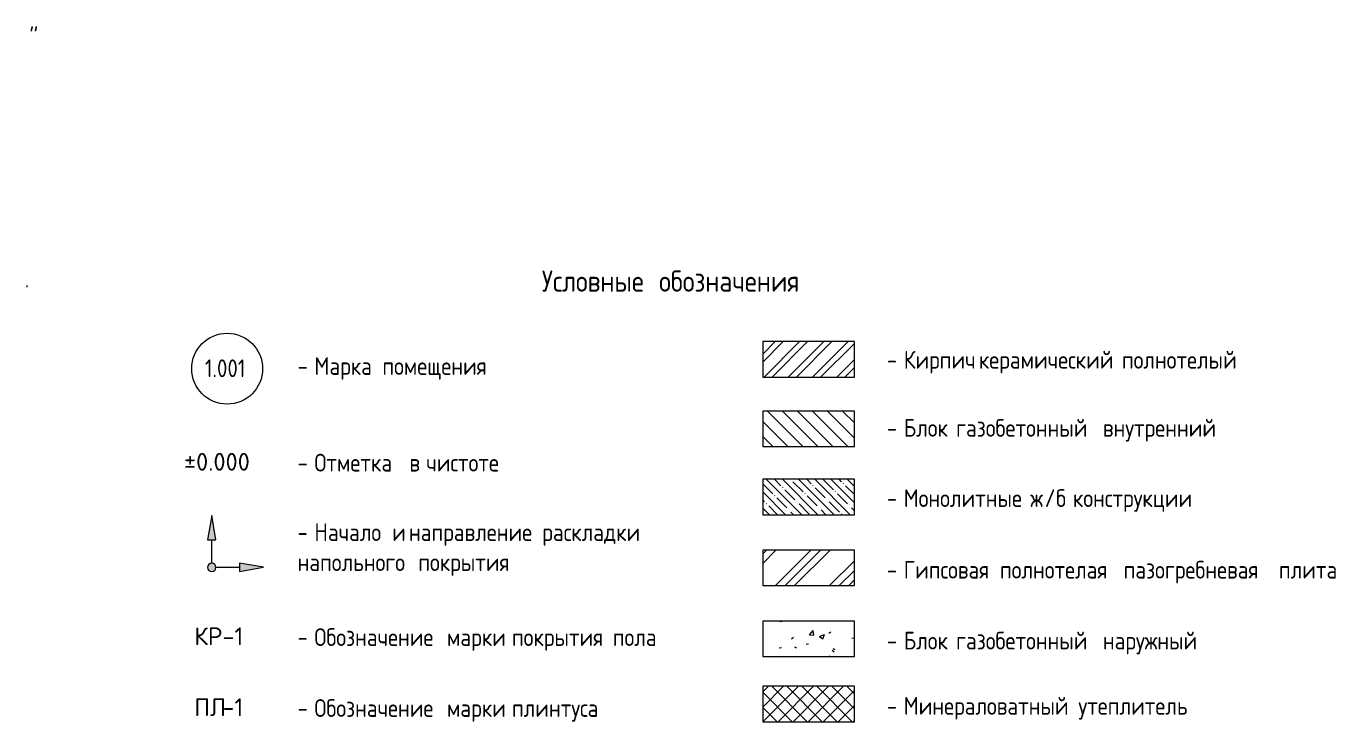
# Model space of a CAD drawing. Header units: millimetres. Extents: x -4370 to 196781, y -4577 to 61202.
# Drawn here: x 178304 to 196781, y 749 to 10557 of the extents above; entities that cross this region are included whole.
import ezdxf

# ---------------------------------------------------------------- set-up
doc = ezdxf.new("R2010")
doc.units = ezdxf.units.MM
for name, color, linetype, lineweight in [('A-DETL-____-THIN', 151, 'Continuous', 9), ('A-DETL-GENF-OTLN', 92, 'Continuous', 9), ('G-____-____-TEXT', 231, 'Continuous', 9)]:
    doc.layers.add(name, color=color, linetype=linetype, lineweight=lineweight)
doc.styles.add('GOST Common_1', font='GOST_Common.ttf', dxfattribs={"width": 0.9, "height": 250})
doc.styles.add('GOST Common_2', font='GOST_Common.ttf', dxfattribs={"width": 0.9, "height": 300})
doc.styles.add('ISOCPEUR_1', font='isocpeur.ttf', dxfattribs={"height": 250})

# ---------------------------------------------------------------- blocks, each defined once
blk = doc.blocks.new('Направление раскладки - Направление раскладки_черная-2946639-АИ_Легенда для планов полов')
at = {"layer": 'A-DETL-GENF-OTLN'}
h = blk.add_hatch(color=256, dxfattribs=at)
h.paths.add_polyline_path([(-13817, 2866), (-13802, 2868), (-13787, 2874), (-13775, 2884), (-13765, 2896), (-13759, 2910), (-13757, 2926), (-13759, 2942), (-13765, 2956), (-13775, 2968), (-13787, 2978), (-13802, 2984), (-13817, 2986), (-13833, 2984), (-13847, 2978), (-13860, 2968), (-13869, 2956), (-13875, 2942), (-13877, 2926), (-13875, 2910), (-13869, 2896), (-13860, 2884), (-13847, 2874), (-13833, 2868)])
h.paths.add_polyline_path([(-13877, 3316), (-13757, 3316), (-13817, 3656)])
blk.add_hatch(color=256, dxfattribs=at).paths.add_polyline_path([(-13427, 2867), (-13087, 2927), (-13427, 2987), (-13427, 2927)])
for p, q in [((-13817, 3656), (-13877, 3316)), ((-13757, 3316), (-13817, 3656)), ((-13877, 3316), (-13817, 3316)), ((-13817, 2986), (-13817, 3316)), ((-13817, 3316), (-13757, 3316)), ((-13427, 2987), (-13427, 2927)), ((-13087, 2927), (-13427, 2987)), ((-13427, 2926), (-13757, 2926)), ((-13427, 2927), (-13427, 2867)), ((-13427, 2867), (-13087, 2927))]:
    blk.add_line(p, q, dxfattribs=at)
for start, end in [(90, 270), (270, 90)]:
    blk.add_arc((-13817, 2926), 60, start, end, dxfattribs=at)

msp = doc.modelspace()

# ---------------------------------------------------------------- hatches: boundary and pattern name
at = {"layer": 'A-DETL-GENF-OTLN'}
h = msp.add_hatch(dxfattribs=at)
h.set_pattern_fill('FP_324', style=0, pattern_type=2)
h.set_pattern_definition([(45, (194738.95, 0), (-171.074, 171.074), []), (45, (194853, 0), (-171.074, 171.074), [])])
h.paths.add_polyline_path([(189989.085556, 5608.67085), (189989.085556, 6108.67085), (188695.595691, 6108.67085), (188695.595691, 5608.67085)])
h = msp.add_hatch(dxfattribs=at)
h.set_pattern_fill('FP_325', style=0, pattern_type=2)
h.set_pattern_definition([(135, (194738.95, 0), (-106.066, -106.066), [])])
h.paths.add_polyline_path([(189989.085556, 4628.67085), (189989.085556, 5128.67085), (188695.595691, 5128.67085), (188695.595691, 4628.67085)])
h = msp.add_hatch(dxfattribs=at)
h.set_pattern_fill('FP_328', style=0, pattern_type=2)
h.set_pattern_definition([(135, (194738.95, 0), (-114.0493, -114.0493), []), (135, (194853, 0), (-114.0493, -114.0493), [201.613, -40.323, 3.353, -36.97])])
h.paths.add_polyline_path([(189989.085556, 3668.67085), (189989.085556, 4168.67085), (188695.51499, 4168.67085), (188695.51499, 3668.67085)])
h = msp.add_hatch(dxfattribs=at)
h.set_pattern_fill('FP_323', style=0, pattern_type=2)
h.set_pattern_definition([(45, (194738.95, 0), (-381.66, 381.66), []), (45, (194873.9, 0), (0, 763.32), []), (45, (194604, 0), (0, 763.32), [])])
h.paths.add_polyline_path([(189989.085556, 2668.67085), (189989.085556, 3168.67085), (188695.51499, 3168.67085), (188695.51499, 2668.67085)])
h = msp.add_hatch(dxfattribs=at)
h.set_pattern_fill('FP_326', style=0, pattern_type=2)
h.set_pattern_definition([(50, (194738.95, 0), (728.737, -63.756), [76.2, -838.2]), (355, (194738.95, 0), (-140.97, 764.23), [60.96, -670.56]), (100.451, (194799.7, -5.3), (587.77, 700.47), [64.76, -712.36]), (46.184, (194738.95, 203.2), (1084.32, -168.17), [114.3, -1257.3]), (96.636, (194829.3, 189.2), (949.61, 989.71), [97.14, -1068.54]), (351.184, (194739, 203.2), (949.62, 989.7), [91.44, -1005.84]), (21, (194840.55, 152.4), (606.46, -409.06), [76.2, -838.2]), (326, (194840.55, 152.4), (247.21, 736.75), [60.96, -670.56]), (71.451, (194891.1, 118.3), (853.67, 327.685), [64.76, -712.36]), (37.5, (194738.95, 0), (12.355, 338.22), [33.528, -628.904, 33.528, -647.192, -673.1]), (37.5, (194738.95, 0), (12.355, 338.22), [-1343.15, 33.53, -639.57]), (7.5, (194738.95, 0), (267.279, 400.722), [33.528, -354.584, 33.528, -613.664, -256.54]), (7.5, (194738.95, 0), (267.279, 400.722), [-1035.304, 33.53, -223.01]), (327.5, (194512.38, 0), (542.363, -22.915), [33.528, -220.472, 33.528, -758.952, -1051.56]), (327.5, (194512.38, 0), (542.363, -22.915), [-1046.48, 33.53, -1018.03]), (317.5, (194410.8, 0), (592.517, 101.707), [33.528, -296.672, 33.528, -492.76, -746.76]), (317.5, (194410.8, 0), (592.517, 101.707), [-856.49, 33.53, -713.23])])
h.paths.add_polyline_path([(189989.085556, 1668.67085), (189989.085556, 2168.67085), (188695.51499, 2168.67085), (188695.51499, 1668.67085)])
h = msp.add_hatch(dxfattribs=at)
h.set_pattern_fill('FP_327', style=0, pattern_type=2)
h.set_pattern_definition([(45, (194738.95, 0), (-106.066, 106.066), []), (135, (194738.95, 0), (-106.066, -106.066), [])])
h.paths.add_polyline_path([(189989.085556, 748.67085), (189989.085556, 1248.67085), (188695.51499, 1248.67085), (188695.51499, 748.67085)])

# ---------------------------------------------------------------- linework, layer by layer
at = {"layer": 'A-DETL-____-THIN'}
for p, q in [((189989.085556, 6108.67085), (188695.595691, 6108.67085)), ((188695.595691, 6108.67085), (188695.595691, 5608.67085)), ((189989.085556, 5608.67085), (189989.085556, 6108.67085)), ((188695.595691, 5608.67085), (189989.085556, 5608.67085)), ((189989.085556, 5128.67085), (188695.595691, 5128.67085)), ((188695.595691, 5128.67085), (188695.595691, 4628.67085)), ((189989.085556, 4628.67085), (189989.085556, 5128.67085)), ((188695.595691, 4628.67085), (189989.085556, 4628.67085)), ((189989.085556, 4168.67085), (188695.51499, 4168.67085)), ((188695.51499, 4168.67085), (188695.51499, 3668.67085)), ((189989.085556, 3668.67085), (189989.085556, 4168.67085)), ((188695.51499, 3668.67085), (189989.085556, 3668.67085)), ((189989.085556, 3168.67085), (188695.51499, 3168.67085)), ((188695.51499, 3168.67085), (188695.51499, 2668.67085)), ((189989.085556, 2668.67085), (189989.085556, 3168.67085)), ((188695.51499, 2668.67085), (189989.085556, 2668.67085)), ((189989.085556, 2168.67085), (188695.51499, 2168.67085)), ((188695.51499, 2168.67085), (188695.51499, 1668.67085)), ((189989.085556, 1668.67085), (189989.085556, 2168.67085)), ((188695.51499, 1668.67085), (189989.085556, 1668.67085)), ((189989.085556, 1248.67085), (188695.51499, 1248.67085)), ((188695.51499, 1248.67085), (188695.51499, 748.67085)), ((189989.085556, 748.67085), (189989.085556, 1248.67085)), ((188695.51499, 748.67085), (189989.085556, 748.67085))]:
    msp.add_line(p, q, dxfattribs=at)
msp.add_circle((181139.698565, 5727.294023), 500, dxfattribs=at)

# ---------------------------------------------------------------- block references
at = {"layer": 'A-DETL-GENF-OTLN'}
msp.add_blockref('Направление раскладки - Направление раскладки_черная-2946639-АИ_Легенда для планов полов', (194738.949654, 0), dxfattribs=at)

# ---------------------------------------------------------------- texts
at = {"layer": 'G-____-____-TEXT', "color": 7, "attachment_point": 1}
for s, insert, char_height, width, style in [('" ', (178349.969031, 10507.95746), 250, 173.1645, 'GOST Common_1'), ('Условные', (185579.340213, 7112.388384), 300, 1890.379125, 'GOST Common_2'), ('\\fGOST Common|b0|i0|c204|p34|;\\W.9; ', (187139.058963, 7112.388384), 300, 115.443, 'GOST Common_2'), ('обозначения', (187234.308963, 7112.388384), 300, 2568.60675, 'GOST Common_2'), ('. ', (178284.484656, 7121.290793), 250, 173.1645, 'GOST Common_1'), ('Кирпич', (190685.006203, 5978.043035), 250, 1190.5059375, 'GOST Common_1'), ('\\fGOST Common|b0|i0|c204|p34|;\\W.9; ', (191667.271828, 5978.043035), 250, 93.7974375, 'GOST Common_1'), ('керамический', (191744.662453, 5978.043035), 250, 2352.151125, 'GOST Common_1'), ('\\fGOST Common|b0|i0|c204|p34|;\\W.9; ', (193685.381203, 5978.043035), 250, 93.7974375, 'GOST Common_1'), ('полнотелый', (193762.771828, 5978.043035), 250, 2020.2525, 'GOST Common_1'), ('\\fGOST Common|b0|i0|c204|p34|;\\W.9; ', (195429.646828, 5978.043035), 250, 93.7974375, 'GOST Common_1'), ('1.001', (180825.553057, 5858.375589), 250, 743.1643125, 'GOST Common_1'), ('- ', (182133.022581, 5889.9684), 250, 288.6075, 'GOST Common_1'), ('Марка', (182371.147581, 5889.9684), 250, 1067.84775, 'GOST Common_1'), ('\\fGOST Common|b0|i0|c204|p34|;\\W.9; ', (183252.210081, 5889.9684), 250, 93.7974375, 'GOST Common_1'), ('помещения', (183329.600706, 5889.9684), 250, 1854.3031875, 'GOST Common_1'), ('- ', (190446.881203, 5978.043035), 250, 288.6075, 'GOST Common_1'), ('Блок', (190685.006203, 5018.043035), 250, 800.8858125, 'GOST Common_1'), ('\\fGOST Common|b0|i0|c204|p34|;\\W.9; ', (191345.803078, 5018.043035), 250, 93.7974375, 'GOST Common_1'), ('газобетонный', (191423.193703, 5018.043035), 250, 2417.0878125, 'GOST Common_1'), ('\\fGOST Common|b0|i0|c204|p34|;\\W.9; ', (193417.490578, 5018.043035), 250, 93.7974375, 'GOST Common_1'), ('внутренний', (193494.881203, 5018.043035), 250, 1998.6069375, 'GOST Common_1'), ('- ', (190446.881203, 5018.043035), 250, 288.6075, 'GOST Common_1'), (' ±0.000', (180371.599469, 4539.77397), 250, 1354.851875, 'ISOCPEUR_1'), ('Отметка', (182371.147581, 4527.36791), 250, 1529.61975, 'GOST Common_1'), ('\\fGOST Common|b0|i0|c204|p34|;\\W.9; ', (183633.210081, 4527.36791), 250, 93.7974375, 'GOST Common_1'), ('\\fGOST Common|b0|i0|c204|p34|;\\W.9;в', (183710.600706, 4527.36791), 250, 194.8100625, 'GOST Common_1'), ('\\fGOST Common|b0|i0|c204|p34|;\\W.9; ', (183871.335081, 4527.36791), 250, 93.7974375, 'GOST Common_1'), ('чистоте', (183948.725706, 4527.36791), 250, 1435.8223125, 'GOST Common_1'), ('- ', (182133.022581, 4527.36791), 250, 288.6075, 'GOST Common_1'), ('- ', (190446.881203, 4027.36791), 250, 288.6075, 'GOST Common_1'), ('Монолитные', (190685.006203, 4027.36791), 250, 2070.7588125, 'GOST Common_1'), ('\\fGOST Common|b0|i0|c204|p34|;\\W.9; ', (192393.553078, 4027.36791), 250, 93.7974375, 'GOST Common_1'), ('\\fGOST Common|b0|i0|c204|p34|;\\W.9;ж', (192470.943703, 4027.36791), 250, 245.316375, 'GOST Common_1'), ('\\fGOST Common|b0|i0|c204|p34|;\\W.9;/', (192673.349953, 4027.36791), 250, 194.8100625, 'GOST Common_1'), ('\\fGOST Common|b0|i0|c204|p34|;\\W.9;б', (192834.084328, 4027.36791), 250, 194.8100625, 'GOST Common_1'), ('\\fGOST Common|b0|i0|c204|p34|;\\W.9; ', (192994.818703, 4027.36791), 250, 93.7974375, 'GOST Common_1'), ('конструкции', (193072.209328, 4027.36791), 250, 2186.2018125, 'GOST Common_1'), ('Начало', (182371.147581, 3547.36791), 250, 1233.7970625, 'GOST Common_1'), ('\\fGOST Common|b0|i0|c204|p34|;\\W.9; ', (183389.131956, 3547.36791), 250, 93.7974375, 'GOST Common_1'), ('\\fGOST Common|b0|i0|c204|p34|;\\W.9; ', (183627.256956, 3547.36791), 250, 93.7974375, 'GOST Common_1'), ('\\fGOST Common|b0|i0|c204|p34|;\\W.9; ', (185508.444456, 3547.36791), 250, 93.7974375, 'GOST Common_1'), ('\\fGOST Common|b0|i0|c204|p34|;\\W.9; ', (187044.350706, 3547.36791), 250, 43.291125, 'GOST Common_1'), ('- ', (182133.022581, 3547.36791), 250, 288.6075, 'GOST Common_1'), ('\\fGOST Common|b0|i0|c204|p34|;\\W.9;и', (183466.522581, 3547.36791), 250, 194.8100625, 'GOST Common_1'), ('направление', (183704.647581, 3547.36791), 250, 2186.2018125, 'GOST Common_1'), ('раскладки', (185585.835081, 3547.36791), 250, 1767.7209375, 'GOST Common_1'), ('напольного', (182133.022581, 3124.034577), 250, 1969.7461875, 'GOST Common_1'), ('\\fGOST Common|b0|i0|c204|p34|;\\W.9; ', (183758.225706, 3124.034577), 250, 93.7974375, 'GOST Common_1'), ('покрытия', (183835.616331, 3124.034577), 250, 1630.632375, 'GOST Common_1'), ('Гипсовая', (190685.006203, 3018.043035), 250, 1551.2653125, 'GOST Common_1'), ('\\fGOST Common|b0|i0|c204|p34|;\\W.9; ', (191964.928078, 3018.043035), 250, 93.7974375, 'GOST Common_1'), ('\\fGOST Common|b0|i0|c204|p34|;\\W.9; ', (193709.193703, 3018.043035), 250, 93.7974375, 'GOST Common_1'), ('пазогребневая', (193786.584328, 3018.043035), 250, 2561.3915625, 'GOST Common_1'), ('\\fGOST Common|b0|i0|c204|p34|;\\W.9; ', (195899.943703, 3018.043035), 250, 93.7974375, 'GOST Common_1'), ('- ', (190446.881203, 3018.043035), 250, 288.6075, 'GOST Common_1'), ('полнотелая', (192042.318703, 3018.043035), 250, 2020.2525, 'GOST Common_1'), ('плита', (195977.334328, 3018.043035), 250, 1046.2021875, 'GOST Common_1'), ('КР', (180675.870302, 2079.77397), 250, 481.0125, 'ISOCPEUR_1'), ('-1', (181072.745302, 2079.77397), 250, 368.77625, 'ISOCPEUR_1'), ('Обозначение', (182371.147581, 2067.36791), 250, 2171.7714375, 'GOST Common_1'), ('\\fGOST Common|b0|i0|c204|p34|;\\W.9; ', (184163.038206, 2067.36791), 250, 93.7974375, 'GOST Common_1'), ('\\fGOST Common|b0|i0|c204|p34|;\\W.9; ', (185079.819456, 2067.36791), 250, 93.7974375, 'GOST Common_1'), ('\\fGOST Common|b0|i0|c204|p34|;\\W.9; ', (186502.616331, 2067.36791), 250, 93.7974375, 'GOST Common_1'), ('- ', (182133.022581, 2067.36791), 250, 288.6075, 'GOST Common_1'), ('марки', (184240.428831, 2067.36791), 250, 1017.3414375, 'GOST Common_1'), ('покрытия', (185157.210081, 2067.36791), 250, 1630.632375, 'GOST Common_1'), ('пола', (186580.006956, 2067.36791), 250, 800.8858125, 'GOST Common_1'), ('- ', (190446.881203, 2018.043035), 250, 288.6075, 'GOST Common_1'), ('Блок', (190685.006203, 2018.043035), 250, 800.8858125, 'GOST Common_1'), ('\\fGOST Common|b0|i0|c204|p34|;\\W.9; ', (191345.803078, 2018.043035), 250, 93.7974375, 'GOST Common_1'), ('газобетонный', (191423.193703, 2018.043035), 250, 2417.0878125, 'GOST Common_1'), ('\\fGOST Common|b0|i0|c204|p34|;\\W.9; ', (193417.490578, 2018.043035), 250, 93.7974375, 'GOST Common_1'), ('наружный', (193494.881203, 2018.043035), 250, 1652.2779375, 'GOST Common_1'), ('ПЛ', (180675.870302, 1079.77397), 250, 481.0125, 'ISOCPEUR_1'), ('-1', (181072.745302, 1079.77397), 250, 368.77625, 'ISOCPEUR_1'), ('- ', (182133.022581, 1067.36791), 250, 288.6075, 'GOST Common_1'), ('Обозначение', (182371.147581, 1067.36791), 250, 2171.7714375, 'GOST Common_1'), ('\\fGOST Common|b0|i0|c204|p34|;\\W.9; ', (184163.038206, 1067.36791), 250, 93.7974375, 'GOST Common_1'), ('марки', (184240.428831, 1067.36791), 250, 1017.3414375, 'GOST Common_1'), ('\\fGOST Common|b0|i0|c204|p34|;\\W.9; ', (185079.819456, 1067.36791), 250, 93.7974375, 'GOST Common_1'), ('плинтуса', (185157.210081, 1067.36791), 250, 1601.771625, 'GOST Common_1'), ('- ', (190446.881203, 1098.043035), 250, 288.6075, 'GOST Common_1'), ('Минераловатный', (190685.006203, 1098.043035), 250, 2893.2901875, 'GOST Common_1'), ('\\fGOST Common|b0|i0|c204|p34|;\\W.9; ', (193072.209328, 1098.043035), 250, 93.7974375, 'GOST Common_1'), ('утеплитель', (193149.599953, 1098.043035), 250, 2049.11325, 'GOST Common_1')]:
    msp.add_mtext(s, dxfattribs=dict(at, insert=insert, char_height=char_height, width=width, style=style))

doc.saveas('drawing.dxf')
